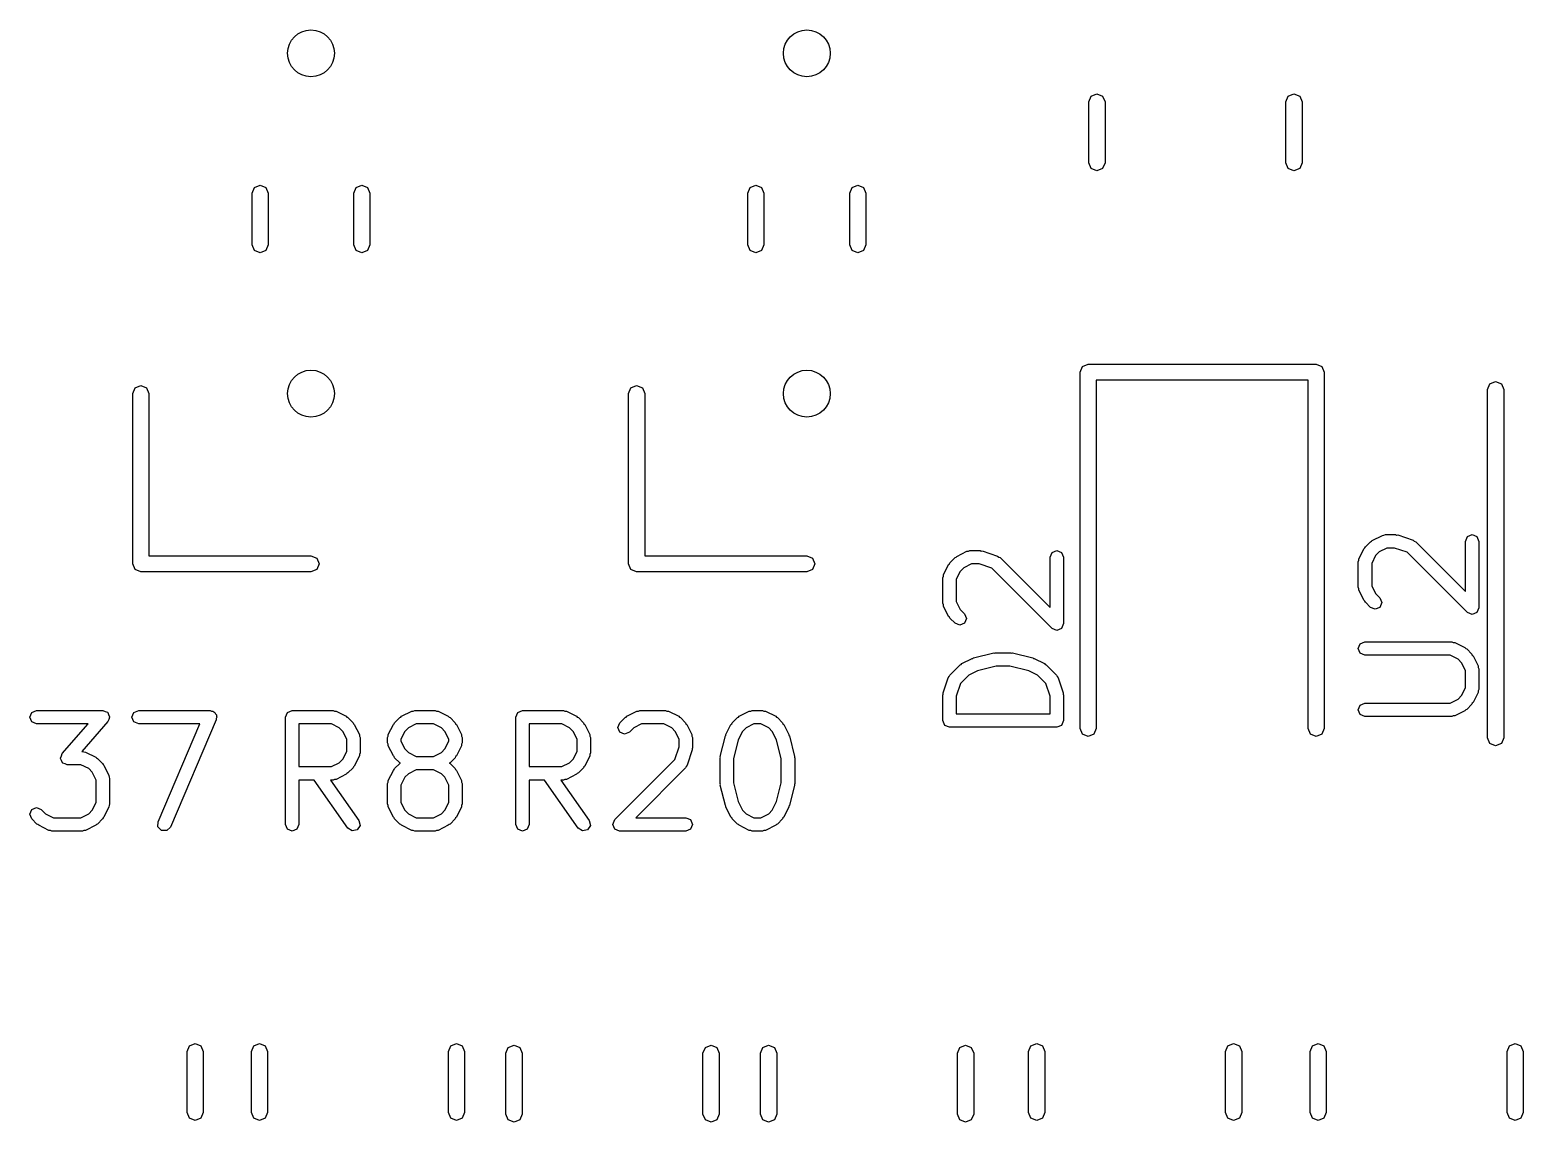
# Model space of a CAD drawing. Extents: x 0 to 2.78, y -2.35 to 0.
# Drawn here: x 1.6544 to 2.0931, y -0.7192 to -0.3982 of the extents above; entities that cross this region are included whole.
import ezdxf

# ---------------------------------------------------------------- set-up
doc = ezdxf.new("R2010")
doc.units = 0
doc.header["$MEASUREMENT"] = 0
doc.layers.add('BLACK', color=7, linetype='CONTINUOUS')

msp = doc.modelspace()

# ---------------------------------------------------------------- linework, layer by layer
at = {"layer": 'BLACK', "linetype": 'CONTINUOUS'}
for p, q in [((1.96555, -0.419407), (1.96624, -0.417737)), ((1.96555, -0.437286), (1.96555, -0.419407)), ((1.96624, -0.417737), (1.96791, -0.417045)), ((1.96791, -0.417045), (1.96958, -0.417737)), ((1.96958, -0.417737), (1.97028, -0.419407)), ((1.97028, -0.419407), (1.97028, -0.437286)), ((2.02343, -0.419407), (2.02412, -0.417737)), ((2.02343, -0.437286), (2.02343, -0.419407)), ((2.02412, -0.417737), (2.02579, -0.417045)), ((2.02579, -0.417045), (2.02746, -0.417737)), ((2.02746, -0.417737), (2.02815, -0.419407)), ((2.02815, -0.419407), (2.02815, -0.437286)), ((1.96624, -0.438956), (1.96555, -0.437286)), ((1.97028, -0.437286), (1.96958, -0.438956)), ((2.02412, -0.438956), (2.02343, -0.437286)), ((2.02815, -0.437286), (2.02746, -0.438956)), ((1.96791, -0.439648), (1.96624, -0.438956)), ((1.96958, -0.438956), (1.96791, -0.439648)), ((2.02579, -0.439648), (2.02412, -0.438956)), ((2.02746, -0.438956), (2.02579, -0.439648)), ((1.71969, -0.446178), (1.72038, -0.444508)), ((1.71969, -0.461417), (1.71969, -0.446178)), ((1.72038, -0.444508), (1.72205, -0.443816)), ((1.72205, -0.443816), (1.72372, -0.444508)), ((1.72372, -0.444508), (1.72441, -0.446178)), ((1.72441, -0.446178), (1.72441, -0.461417)), ((1.74961, -0.446178), (1.7503, -0.444508)), ((1.74961, -0.461417), (1.74961, -0.446178)), ((1.7503, -0.444508), (1.75197, -0.443816)), ((1.75197, -0.443816), (1.75364, -0.444508)), ((1.75364, -0.444508), (1.75433, -0.446178)), ((1.75433, -0.446178), (1.75433, -0.461417)), ((1.86535, -0.446178), (1.86605, -0.444508)), ((1.86535, -0.461417), (1.86535, -0.446178)), ((1.86605, -0.444508), (1.86772, -0.443816)), ((1.86772, -0.443816), (1.86939, -0.444508)), ((1.86939, -0.444508), (1.87008, -0.446178)), ((1.87008, -0.446178), (1.87008, -0.461417)), ((1.89528, -0.446178), (1.89597, -0.444508)), ((1.89528, -0.461417), (1.89528, -0.446178)), ((1.89597, -0.444508), (1.89764, -0.443816)), ((1.89764, -0.443816), (1.89931, -0.444508)), ((1.89931, -0.444508), (1.9, -0.446178)), ((1.9, -0.446178), (1.9, -0.461417)), ((1.72038, -0.463088), (1.71969, -0.461417)), ((1.72205, -0.46378), (1.72038, -0.463088)), ((1.72372, -0.463088), (1.72205, -0.46378)), ((1.72441, -0.461417), (1.72372, -0.463088)), ((1.7503, -0.463088), (1.74961, -0.461417)), ((1.75197, -0.46378), (1.7503, -0.463088)), ((1.75364, -0.463088), (1.75197, -0.46378)), ((1.75433, -0.461417), (1.75364, -0.463088)), ((1.86605, -0.463088), (1.86535, -0.461417)), ((1.86772, -0.46378), (1.86605, -0.463088)), ((1.86939, -0.463088), (1.86772, -0.46378)), ((1.87008, -0.461417), (1.86939, -0.463088)), ((1.89597, -0.463088), (1.89528, -0.461417)), ((1.89764, -0.46378), (1.89597, -0.463088)), ((1.89931, -0.463088), (1.89764, -0.46378)), ((1.9, -0.461417), (1.89931, -0.463088)), ((1.96299, -0.498819), (1.96368, -0.497149)), ((1.96299, -0.603543), (1.96299, -0.498819)), ((1.96368, -0.497149), (1.96535, -0.496457)), ((1.96535, -0.496457), (2.03228, -0.496457)), ((2.03228, -0.496457), (2.03395, -0.497149)), ((2.03395, -0.497149), (2.03465, -0.498819)), ((2.03465, -0.498819), (2.03465, -0.603543)), ((1.68465, -0.505118), (1.68534, -0.503448)), ((1.68534, -0.503448), (1.68701, -0.502756)), ((1.68701, -0.502756), (1.68868, -0.503448)), ((1.68868, -0.503448), (1.68937, -0.505118)), ((1.83031, -0.505118), (1.83101, -0.503448)), ((1.83101, -0.503448), (1.83268, -0.502756)), ((1.83268, -0.502756), (1.83435, -0.503448)), ((1.83435, -0.503448), (1.83504, -0.505118)), ((2.02992, -0.501181), (1.96772, -0.501181)), ((1.96772, -0.501181), (1.96772, -0.603543)), ((2.02992, -0.603543), (2.02992, -0.501181)), ((2.08268, -0.503917), (2.08337, -0.502247)), ((2.08268, -0.535413), (2.08268, -0.503917)), ((2.08337, -0.502247), (2.08504, -0.501555)), ((2.08504, -0.501555), (2.08671, -0.502247)), ((2.08671, -0.502247), (2.0874, -0.503917)), ((2.0874, -0.503917), (2.0874, -0.535413)), ((1.68465, -0.555118), (1.68465, -0.505118)), ((1.68937, -0.505118), (1.68937, -0.552756)), ((1.83031, -0.555118), (1.83031, -0.505118)), ((1.83504, -0.505118), (1.83504, -0.552756)), ((2.08268, -0.606279), (2.08268, -0.535413)), ((2.0874, -0.535413), (2.0874, -0.606279)), ((2.04856, -0.548503), (2.04877, -0.548258)), ((2.04877, -0.548258), (2.05177, -0.546758)), ((2.05177, -0.546758), (2.05223, -0.546726)), ((2.05223, -0.546726), (2.05265, -0.54655)), ((2.05265, -0.54655), (2.05565, -0.54655)), ((2.05565, -0.54655), (2.05595, -0.546674)), ((2.05595, -0.546674), (2.05627, -0.546651)), ((2.05627, -0.546651), (2.06077, -0.548151)), ((2.06077, -0.548151), (2.06112, -0.548451)), ((2.07618, -0.548519), (2.07675, -0.547127)), ((2.07675, -0.547127), (2.07815, -0.54655)), ((2.07815, -0.54655), (2.07954, -0.547127)), ((2.07954, -0.547127), (2.08011, -0.548519)), ((1.92672, -0.552945), (1.92972, -0.551445)), ((1.92972, -0.551445), (1.93018, -0.551413)), ((1.93018, -0.551413), (1.9306, -0.551237)), ((1.9306, -0.551237), (1.9336, -0.551237)), ((1.9336, -0.551237), (1.9339, -0.551361)), ((1.9339, -0.551361), (1.93422, -0.551338)), ((1.93422, -0.551338), (1.93872, -0.552838)), ((1.95413, -0.553206), (1.95471, -0.551814)), ((1.95471, -0.551814), (1.9561, -0.551237)), ((1.9561, -0.551237), (1.95749, -0.551814)), ((1.95749, -0.551814), (1.95807, -0.553206)), ((2.04489, -0.553638), (2.04639, -0.550638)), ((2.04639, -0.550638), (2.04663, -0.550426)), ((2.04663, -0.550426), (2.04676, -0.550127)), ((2.04676, -0.550127), (2.04826, -0.548627)), ((2.04826, -0.548627), (2.04856, -0.548503)), ((2.04977, -0.552685), (2.04862, -0.554983)), ((2.05082, -0.551636), (2.04977, -0.552685)), ((2.05311, -0.550487), (2.05082, -0.551636)), ((2.05533, -0.550487), (2.05311, -0.550487)), ((2.05908, -0.551739), (2.05533, -0.550487)), ((2.07675, -0.569408), (2.05908, -0.551739)), ((2.06112, -0.548451), (2.06154, -0.548627)), ((2.06154, -0.548627), (2.07618, -0.563264)), ((2.07618, -0.563264), (2.07618, -0.548519)), ((2.08011, -0.548519), (2.08011, -0.568016)), ((1.68534, -0.556788), (1.68465, -0.555118)), ((1.68701, -0.55748), (1.68534, -0.556788)), ((1.68937, -0.552756), (1.73701, -0.552756)), ((1.73701, -0.552756), (1.73868, -0.553448)), ((1.73868, -0.556788), (1.73701, -0.55748)), ((1.73868, -0.553448), (1.73937, -0.555118)), ((1.73937, -0.555118), (1.73868, -0.556788)), ((1.83101, -0.556788), (1.83031, -0.555118)), ((1.83031, -0.555118), (1.83031, -0.555118)), ((1.83268, -0.55748), (1.83101, -0.556788)), ((1.83504, -0.552756), (1.88268, -0.552756)), ((1.88268, -0.552756), (1.88435, -0.553448)), ((1.88435, -0.556788), (1.88268, -0.55748)), ((1.88435, -0.553448), (1.88504, -0.555118)), ((1.88504, -0.555118), (1.88435, -0.556788)), ((1.92284, -0.558325), (1.92434, -0.555325)), ((1.92434, -0.555325), (1.92459, -0.555113)), ((1.92459, -0.555113), (1.92471, -0.554814)), ((1.92471, -0.554814), (1.92621, -0.553314)), ((1.92621, -0.553314), (1.92651, -0.55319)), ((1.92651, -0.55319), (1.92672, -0.552945)), ((1.92877, -0.556323), (1.92772, -0.557371)), ((1.93107, -0.555174), (1.92877, -0.556323)), ((1.93328, -0.555174), (1.93107, -0.555174)), ((1.93704, -0.556426), (1.93328, -0.555174)), ((1.95471, -0.574095), (1.93704, -0.556426)), ((1.93872, -0.552838), (1.93907, -0.553138)), ((1.93907, -0.553138), (1.93949, -0.553314)), ((1.93949, -0.553314), (1.95413, -0.567951)), ((1.95413, -0.567951), (1.95413, -0.553206)), ((1.95807, -0.553206), (1.95807, -0.572703)), ((2.04468, -0.554518), (2.04486, -0.554095)), ((2.04468, -0.562017), (2.04468, -0.554518)), ((2.04486, -0.554095), (2.04489, -0.553638)), ((2.04862, -0.554983), (2.04862, -0.561553)), ((1.73701, -0.55748), (1.68701, -0.55748)), ((1.88268, -0.55748), (1.83268, -0.55748)), ((1.92263, -0.559205), (1.92281, -0.558782)), ((1.92263, -0.566704), (1.92263, -0.559205)), ((1.92281, -0.558782), (1.92284, -0.558325)), ((1.92772, -0.557371), (1.92657, -0.55967)), ((1.92657, -0.55967), (1.92657, -0.566239)), ((2.04486, -0.562441), (2.04468, -0.562017)), ((2.04489, -0.562898), (2.04486, -0.562441)), ((2.04639, -0.565897), (2.04489, -0.562898)), ((2.04663, -0.566109), (2.04639, -0.565897)), ((2.04862, -0.561553), (2.04977, -0.563851)), ((2.04977, -0.563851), (2.05104, -0.565125)), ((2.05104, -0.565125), (2.05162, -0.566517)), ((1.92281, -0.567127), (1.92263, -0.566704)), ((1.92284, -0.567584), (1.92281, -0.567127)), ((1.92434, -0.570584), (1.92284, -0.567584)), ((1.92657, -0.566239), (1.92772, -0.568538)), ((1.92772, -0.568538), (1.92899, -0.569812)), ((1.92899, -0.569812), (1.92957, -0.571204)), ((2.04676, -0.566409), (2.04663, -0.566109)), ((2.04826, -0.567909), (2.04676, -0.566409)), ((2.04965, -0.568485), (2.04826, -0.567909)), ((2.05104, -0.567909), (2.04965, -0.568485)), ((2.05162, -0.566517), (2.05104, -0.567909)), ((2.07815, -0.569985), (2.07675, -0.569408)), ((2.07954, -0.569408), (2.07815, -0.569985)), ((2.08011, -0.568016), (2.07954, -0.569408)), ((2.08011, -0.568016), (2.08011, -0.568016)), ((1.92459, -0.570796), (1.92434, -0.570584)), ((1.92471, -0.571096), (1.92459, -0.570796)), ((1.92621, -0.572596), (1.92471, -0.571096)), ((1.9276, -0.573172), (1.92621, -0.572596)), ((1.92899, -0.572596), (1.9276, -0.573172)), ((1.92957, -0.571204), (1.92899, -0.572596)), ((1.9561, -0.574672), (1.95471, -0.574095)), ((1.95749, -0.574095), (1.9561, -0.574672)), ((1.95807, -0.572703), (1.95749, -0.574095)), ((2.04468, -0.580015), (2.04526, -0.578623)), ((2.04526, -0.578623), (2.04665, -0.578046)), ((2.04665, -0.578046), (2.07215, -0.578046)), ((2.07215, -0.578046), (2.07257, -0.578222)), ((2.07257, -0.578222), (2.07303, -0.578254)), ((2.07303, -0.578254), (2.07603, -0.579754)), ((1.92822, -0.584441), (1.93122, -0.582941)), ((1.93122, -0.582941), (1.93144, -0.582925)), ((1.93144, -0.582925), (1.93162, -0.582792)), ((1.93162, -0.582792), (1.93762, -0.581292)), ((1.93762, -0.581292), (1.93787, -0.581329)), ((1.93787, -0.581329), (1.9381, -0.581234)), ((1.9381, -0.581234), (1.9426, -0.581234)), ((1.9426, -0.581234), (1.94283, -0.581329)), ((1.94283, -0.581329), (1.94308, -0.581292)), ((1.94308, -0.581292), (1.94908, -0.582792)), ((1.94908, -0.582792), (1.94926, -0.582925)), ((1.94926, -0.582925), (1.94948, -0.582941)), ((1.94948, -0.582941), (1.95248, -0.584441)), ((2.04526, -0.581407), (2.04468, -0.580015)), ((2.04665, -0.581983), (2.04526, -0.581407)), ((2.07168, -0.581983), (2.04665, -0.581983)), ((2.07398, -0.583133), (2.07168, -0.581983)), ((2.07503, -0.584181), (2.07398, -0.583133)), ((2.07603, -0.579754), (2.07624, -0.579999)), ((2.07624, -0.579999), (2.07654, -0.580123)), ((2.07654, -0.580123), (2.07804, -0.581623)), ((2.07804, -0.581623), (2.07816, -0.581922)), ((2.07816, -0.581922), (2.07841, -0.582134)), ((2.07841, -0.582134), (2.07991, -0.585134)), ((1.92453, -0.588233), (1.92471, -0.587809)), ((1.92471, -0.587809), (1.92771, -0.58481)), ((1.92771, -0.58481), (1.92801, -0.584686)), ((1.93027, -0.587819), (1.92782, -0.590265)), ((1.92801, -0.584686), (1.92822, -0.584441)), ((1.93279, -0.586559), (1.93027, -0.587819)), ((1.93834, -0.585171), (1.93279, -0.586559)), ((1.94236, -0.585171), (1.93834, -0.585171)), ((1.94791, -0.586559), (1.94236, -0.585171)), ((1.95043, -0.587819), (1.94791, -0.586559)), ((1.95288, -0.590265), (1.95043, -0.587819)), ((1.95248, -0.584441), (1.95269, -0.584686)), ((1.95269, -0.584686), (1.95299, -0.58481)), ((1.95299, -0.58481), (1.95599, -0.587809)), ((1.95599, -0.587809), (1.95617, -0.588233)), ((2.07618, -0.586479), (2.07503, -0.584181)), ((2.07618, -0.591549), (2.07618, -0.586479)), ((2.07991, -0.585134), (2.07994, -0.585591)), ((2.07994, -0.585591), (2.08011, -0.586014)), ((2.08011, -0.586014), (2.08011, -0.592013)), ((1.92273, -0.593078), (1.92423, -0.588579)), ((1.92423, -0.588579), (1.92453, -0.588233)), ((1.92782, -0.590265), (1.92657, -0.59402)), ((1.95413, -0.59402), (1.95288, -0.590265)), ((1.95617, -0.588233), (1.95647, -0.588579)), ((1.95647, -0.588579), (1.95797, -0.593078)), ((2.07503, -0.593847), (2.07618, -0.591549)), ((2.08011, -0.592013), (2.07994, -0.592437)), ((1.92263, -0.593701), (1.92276, -0.593401)), ((1.92263, -0.6012), (1.92263, -0.593701)), ((1.92276, -0.593401), (1.92273, -0.593078)), ((1.92657, -0.59402), (1.92657, -0.599231)), ((1.95413, -0.599231), (1.95413, -0.59402)), ((1.95797, -0.593078), (1.95794, -0.593401)), ((1.95794, -0.593401), (1.95807, -0.593701)), ((1.95807, -0.593701), (1.95807, -0.6012)), ((2.04526, -0.596621), (2.04665, -0.596044)), ((2.04665, -0.596044), (2.07168, -0.596044)), ((2.07168, -0.596044), (2.07398, -0.594895)), ((2.07398, -0.594895), (2.07503, -0.593847)), ((2.07804, -0.596405), (2.07654, -0.597905)), ((2.07816, -0.596106), (2.07804, -0.596405)), ((2.07841, -0.595893), (2.07816, -0.596106)), ((2.07991, -0.592894), (2.07841, -0.595893)), ((2.07994, -0.592437), (2.07991, -0.592894)), ((1.65442, -0.600193), (1.655, -0.598801)), ((1.655, -0.601585), (1.65442, -0.600193)), ((1.655, -0.598801), (1.65639, -0.598224)), ((1.65639, -0.598224), (1.67589, -0.598224)), ((1.67589, -0.598224), (1.67653, -0.598489)), ((1.67653, -0.598489), (1.67719, -0.598711)), ((1.67719, -0.598711), (1.67722, -0.598774)), ((1.67722, -0.598774), (1.67728, -0.598801)), ((1.67728, -0.598801), (1.67755, -0.599441)), ((1.67759, -0.600833), (1.67737, -0.601489)), ((1.67755, -0.599441), (1.67785, -0.600062)), ((1.67786, -0.600193), (1.67759, -0.600833)), ((1.67785, -0.600062), (1.67783, -0.600128)), ((1.67783, -0.600128), (1.67786, -0.600193)), ((1.68442, -0.600193), (1.685, -0.598801)), ((1.685, -0.601585), (1.68442, -0.600193)), ((1.685, -0.598801), (1.68639, -0.598224)), ((1.68639, -0.598224), (1.70739, -0.598224)), ((1.7092, -0.600968), (1.6957, -0.632464)), ((1.70739, -0.598224), (1.70776, -0.598378)), ((1.70776, -0.598378), (1.70816, -0.598383)), ((1.70816, -0.598383), (1.70843, -0.598655)), ((1.70843, -0.598655), (1.70878, -0.598801)), ((1.70878, -0.598801), (1.70893, -0.599173)), ((1.70893, -0.599173), (1.70921, -0.599462)), ((1.70936, -0.600193), (1.7092, -0.600565)), ((1.7092, -0.600565), (1.7092, -0.600968)), ((1.70921, -0.599462), (1.70921, -0.599842)), ((1.70921, -0.599842), (1.70936, -0.600193)), ((1.72951, -0.600193), (1.73009, -0.598801)), ((1.72951, -0.631689), (1.72951, -0.600193)), ((1.73009, -0.598801), (1.73148, -0.598224)), ((1.73148, -0.598224), (1.74348, -0.598224)), ((1.74348, -0.598224), (1.7439, -0.5984)), ((1.7439, -0.5984), (1.74436, -0.598432)), ((1.74436, -0.598432), (1.74736, -0.599932)), ((1.74736, -0.599932), (1.74757, -0.600177)), ((1.74757, -0.600177), (1.74787, -0.600301)), ((1.74787, -0.600301), (1.74937, -0.6018)), ((1.76158, -0.6018), (1.76308, -0.600301)), ((1.76308, -0.600301), (1.76338, -0.600177)), ((1.76338, -0.600177), (1.76359, -0.599932)), ((1.76359, -0.599932), (1.76659, -0.598432)), ((1.76659, -0.598432), (1.76705, -0.5984)), ((1.76705, -0.5984), (1.76747, -0.598224)), ((1.76747, -0.598224), (1.77347, -0.598224)), ((1.77347, -0.598224), (1.7739, -0.5984)), ((1.7739, -0.5984), (1.77435, -0.598432)), ((1.77435, -0.598432), (1.77735, -0.599932)), ((1.77735, -0.599932), (1.77756, -0.600177)), ((1.77756, -0.600177), (1.77786, -0.600301)), ((1.77786, -0.600301), (1.77936, -0.6018)), ((1.79719, -0.600193), (1.79776, -0.598801)), ((1.79719, -0.631689), (1.79719, -0.600193)), ((1.79776, -0.598801), (1.79916, -0.598224)), ((1.79916, -0.598224), (1.81115, -0.598224)), ((1.81115, -0.598224), (1.81158, -0.5984)), ((1.81158, -0.5984), (1.81204, -0.598432)), ((1.81204, -0.598432), (1.81503, -0.599932)), ((1.81503, -0.599932), (1.81525, -0.600177)), ((1.81525, -0.600177), (1.81555, -0.600301)), ((1.81555, -0.600301), (1.81705, -0.6018)), ((1.82776, -0.6018), (1.82926, -0.600301)), ((1.82926, -0.600301), (1.82956, -0.600177)), ((1.82956, -0.600177), (1.82977, -0.599932)), ((1.82977, -0.599932), (1.83277, -0.598432)), ((1.83277, -0.598432), (1.83323, -0.5984)), ((1.83323, -0.5984), (1.83365, -0.598224)), ((1.83365, -0.598224), (1.84115, -0.598224)), ((1.84115, -0.598224), (1.84157, -0.5984)), ((1.84157, -0.5984), (1.84203, -0.598432)), ((1.84203, -0.598432), (1.84503, -0.599932)), ((1.84503, -0.599932), (1.84524, -0.600177)), ((1.84524, -0.600177), (1.84554, -0.600301)), ((1.84554, -0.600301), (1.84704, -0.6018)), ((1.86076, -0.6018), (1.86226, -0.600301)), ((1.86226, -0.600301), (1.86256, -0.600177)), ((1.86256, -0.600177), (1.86277, -0.599932)), ((1.86277, -0.599932), (1.86577, -0.598432)), ((1.86577, -0.598432), (1.86622, -0.5984)), ((1.86622, -0.5984), (1.86665, -0.598224)), ((1.86665, -0.598224), (1.86965, -0.598224)), ((1.86965, -0.598224), (1.87007, -0.5984)), ((1.87007, -0.5984), (1.87053, -0.598432)), ((1.87053, -0.598432), (1.87353, -0.599932)), ((1.87353, -0.599932), (1.87374, -0.600177)), ((1.87374, -0.600177), (1.87404, -0.600301)), ((1.87404, -0.600301), (1.87554, -0.6018)), ((1.92657, -0.599231), (1.95413, -0.599231)), ((2.04468, -0.598013), (2.04526, -0.596621)), ((2.04526, -0.599405), (2.04468, -0.598013)), ((2.04665, -0.599981), (2.04526, -0.599405)), ((2.07215, -0.599981), (2.04665, -0.599981)), ((2.07257, -0.599806), (2.07215, -0.599981)), ((2.07303, -0.599773), (2.07257, -0.599806)), ((2.07603, -0.598274), (2.07303, -0.599773)), ((2.07624, -0.598029), (2.07603, -0.598274)), ((2.07654, -0.597905), (2.07624, -0.598029)), ((1.65639, -0.602161), (1.655, -0.601585)), ((1.67155, -0.602161), (1.65639, -0.602161)), ((1.66391, -0.610895), (1.67155, -0.602161)), ((1.67737, -0.601489), (1.66973, -0.610223)), ((1.68639, -0.602161), (1.685, -0.601585)), ((1.7044, -0.602161), (1.68639, -0.602161)), ((1.69208, -0.630913), (1.7044, -0.602161)), ((1.74301, -0.602161), (1.73345, -0.602161)), ((1.73345, -0.602161), (1.73345, -0.614722)), ((1.74531, -0.60331), (1.74301, -0.602161)), ((1.74636, -0.604358), (1.74531, -0.60331)), ((1.74751, -0.606657), (1.74636, -0.604358)), ((1.74937, -0.6018), (1.74949, -0.6021)), ((1.74949, -0.6021), (1.74974, -0.602312)), ((1.74974, -0.602312), (1.75124, -0.605312)), ((1.75124, -0.605312), (1.75127, -0.605769)), ((1.75968, -0.605769), (1.75971, -0.605312)), ((1.75971, -0.605312), (1.76121, -0.602312)), ((1.76121, -0.602312), (1.76146, -0.6021)), ((1.76146, -0.6021), (1.76158, -0.6018)), ((1.76459, -0.604358), (1.76344, -0.606657)), ((1.76564, -0.60331), (1.76459, -0.604358)), ((1.76794, -0.602161), (1.76564, -0.60331)), ((1.77301, -0.602161), (1.76794, -0.602161)), ((1.77531, -0.60331), (1.77301, -0.602161)), ((1.77635, -0.604358), (1.77531, -0.60331)), ((1.7775, -0.606657), (1.77635, -0.604358)), ((1.77936, -0.6018), (1.77949, -0.6021)), ((1.77949, -0.6021), (1.77973, -0.602312)), ((1.77973, -0.602312), (1.78123, -0.605312)), ((1.78123, -0.605312), (1.78126, -0.605769)), ((1.81069, -0.602161), (1.80112, -0.602161)), ((1.80112, -0.602161), (1.80112, -0.614722)), ((1.81299, -0.60331), (1.81069, -0.602161)), ((1.81404, -0.604358), (1.81299, -0.60331)), ((1.81519, -0.606657), (1.81404, -0.604358)), ((1.81705, -0.6018), (1.81717, -0.6021)), ((1.81717, -0.6021), (1.81741, -0.602312)), ((1.81741, -0.602312), (1.81891, -0.605312)), ((1.81891, -0.605312), (1.81895, -0.605769)), ((1.82718, -0.603192), (1.82776, -0.6018)), ((1.82776, -0.604584), (1.82718, -0.603192)), ((1.82915, -0.605161), (1.82776, -0.604584)), ((1.83054, -0.604584), (1.82915, -0.605161)), ((1.83182, -0.60331), (1.83054, -0.604584)), ((1.83412, -0.602161), (1.83182, -0.60331)), ((1.84069, -0.602161), (1.83412, -0.602161)), ((1.84298, -0.60331), (1.84069, -0.602161)), ((1.84403, -0.604358), (1.84298, -0.60331)), ((1.84518, -0.606657), (1.84403, -0.604358)), ((1.84704, -0.6018), (1.84717, -0.6021)), ((1.84717, -0.6021), (1.84741, -0.602312)), ((1.84741, -0.602312), (1.84891, -0.605312)), ((1.84891, -0.605312), (1.84894, -0.605769)), ((1.85887, -0.605535), (1.85889, -0.605312)), ((1.85889, -0.605312), (1.86039, -0.602312)), ((1.86039, -0.602312), (1.86063, -0.6021)), ((1.86063, -0.6021), (1.86076, -0.6018)), ((1.86377, -0.604358), (1.86251, -0.606879)), ((1.86481, -0.60331), (1.86377, -0.604358)), ((1.86711, -0.602161), (1.86481, -0.60331)), ((1.86918, -0.602161), (1.86711, -0.602161)), ((1.87148, -0.60331), (1.86918, -0.602161)), ((1.87253, -0.604358), (1.87148, -0.60331)), ((1.87379, -0.606879), (1.87253, -0.604358)), ((1.87554, -0.6018), (1.87566, -0.6021)), ((1.87566, -0.6021), (1.87591, -0.602312)), ((1.87591, -0.602312), (1.87741, -0.605312)), ((1.87741, -0.605312), (1.87742, -0.605535)), ((1.92321, -0.602592), (1.92263, -0.6012)), ((1.92263, -0.6012), (1.92263, -0.6012)), ((1.9246, -0.603168), (1.92321, -0.602592)), ((1.9561, -0.603168), (1.9246, -0.603168)), ((1.95749, -0.602592), (1.9561, -0.603168)), ((1.95807, -0.6012), (1.95749, -0.602592)), ((1.96368, -0.605214), (1.96299, -0.603543)), ((1.96535, -0.605906), (1.96368, -0.605214)), ((1.96702, -0.605214), (1.96535, -0.605906)), ((1.96772, -0.603543), (1.96702, -0.605214)), ((2.03061, -0.605214), (2.02992, -0.603543)), ((2.03228, -0.605906), (2.03061, -0.605214)), ((2.03395, -0.605214), (2.03228, -0.605906)), ((2.03465, -0.603543), (2.03395, -0.605214)), ((1.74751, -0.610227), (1.74751, -0.606657)), ((1.75127, -0.605769), (1.75144, -0.606192)), ((1.75144, -0.606192), (1.75144, -0.610691)), ((1.75951, -0.606192), (1.75968, -0.605769)), ((1.75951, -0.607692), (1.75951, -0.606192)), ((1.75968, -0.608115), (1.75951, -0.607692)), ((1.75971, -0.608572), (1.75968, -0.608115)), ((1.76121, -0.611572), (1.75971, -0.608572)), ((1.76344, -0.606657), (1.76344, -0.607227)), ((1.76344, -0.607227), (1.76459, -0.609525)), ((1.76459, -0.609525), (1.76564, -0.610573)), ((1.77531, -0.610573), (1.77635, -0.609525)), ((1.77635, -0.609525), (1.7775, -0.607227)), ((1.7775, -0.607227), (1.7775, -0.606657)), ((1.78123, -0.608572), (1.77973, -0.611572)), ((1.78126, -0.608115), (1.78123, -0.608572)), ((1.78126, -0.605769), (1.78144, -0.606192)), ((1.78144, -0.607692), (1.78126, -0.608115)), ((1.78144, -0.606192), (1.78144, -0.607692)), ((1.81519, -0.610227), (1.81519, -0.606657)), ((1.81895, -0.605769), (1.81912, -0.606192)), ((1.81912, -0.606192), (1.81912, -0.610691)), ((1.84393, -0.612628), (1.84518, -0.608872)), ((1.84518, -0.608872), (1.84518, -0.606657)), ((1.84894, -0.605769), (1.84912, -0.606192)), ((1.84912, -0.609192), (1.84899, -0.609491)), ((1.84899, -0.609491), (1.84902, -0.609814)), ((1.84912, -0.606192), (1.84912, -0.609192)), ((1.85724, -0.611714), (1.85874, -0.605715)), ((1.85874, -0.605715), (1.85887, -0.605535)), ((1.86251, -0.606879), (1.86112, -0.612434)), ((1.87518, -0.612434), (1.87379, -0.606879)), ((1.87742, -0.605535), (1.87756, -0.605715)), ((1.87756, -0.605715), (1.87906, -0.611714)), ((2.08337, -0.60795), (2.08268, -0.606279)), ((2.08504, -0.608641), (2.08337, -0.60795)), ((2.08671, -0.60795), (2.08504, -0.608641)), ((2.0874, -0.606279), (2.08671, -0.60795)), ((1.66342, -0.612191), (1.66369, -0.611551)), ((1.66345, -0.612256), (1.66342, -0.612191)), ((1.66343, -0.612322), (1.66345, -0.612256)), ((1.66373, -0.612943), (1.66343, -0.612322)), ((1.66369, -0.611551), (1.66391, -0.610895)), ((1.664, -0.613583), (1.66373, -0.612943)), ((1.66406, -0.61361), (1.664, -0.613583)), ((1.6641, -0.613673), (1.66406, -0.61361)), ((1.66475, -0.613895), (1.6641, -0.613673)), ((1.66539, -0.61416), (1.66475, -0.613895)), ((1.66943, -0.61416), (1.66539, -0.61416)), ((1.67172, -0.615309), (1.66943, -0.61416)), ((1.66973, -0.610223), (1.66989, -0.610223)), ((1.66989, -0.610223), (1.67031, -0.610398)), ((1.67031, -0.610398), (1.67077, -0.610431)), ((1.67077, -0.610431), (1.67377, -0.61193)), ((1.67377, -0.61193), (1.67398, -0.612175)), ((1.67398, -0.612175), (1.67428, -0.612299)), ((1.67428, -0.612299), (1.67578, -0.613799)), ((1.67578, -0.613799), (1.67591, -0.614098)), ((1.67591, -0.614098), (1.67615, -0.614311)), ((1.74301, -0.614722), (1.74531, -0.613573)), ((1.74531, -0.613573), (1.74636, -0.612525)), ((1.74636, -0.612525), (1.74751, -0.610227)), ((1.75124, -0.611572), (1.74974, -0.614571)), ((1.75127, -0.611115), (1.75124, -0.611572)), ((1.75144, -0.610691), (1.75127, -0.611115)), ((1.76146, -0.611784), (1.76121, -0.611572)), ((1.76158, -0.612083), (1.76146, -0.611784)), ((1.76308, -0.613583), (1.76158, -0.612083)), ((1.76158, -0.615299), (1.76308, -0.613799)), ((1.76334, -0.613691), (1.76308, -0.613583)), ((1.76308, -0.613799), (1.76334, -0.613691)), ((1.76564, -0.610573), (1.76794, -0.611723)), ((1.76794, -0.611723), (1.77301, -0.611723)), ((1.77301, -0.611723), (1.77531, -0.610573)), ((1.77786, -0.613583), (1.7776, -0.613691)), ((1.7776, -0.613691), (1.77786, -0.613799)), ((1.77936, -0.612083), (1.77786, -0.613583)), ((1.77786, -0.613799), (1.77936, -0.615299)), ((1.77949, -0.611784), (1.77936, -0.612083)), ((1.77973, -0.611572), (1.77949, -0.611784)), ((1.81069, -0.614722), (1.81299, -0.613573)), ((1.81299, -0.613573), (1.81404, -0.612525)), ((1.81404, -0.612525), (1.81519, -0.610227)), ((1.81891, -0.611572), (1.81741, -0.614571)), ((1.81895, -0.611115), (1.81891, -0.611572)), ((1.81912, -0.610691), (1.81895, -0.611115)), ((1.82626, -0.630297), (1.84393, -0.612628)), ((1.84902, -0.609814), (1.84752, -0.614314)), ((1.85718, -0.612191), (1.85728, -0.611961)), ((1.85718, -0.61969), (1.85718, -0.612191)), ((1.85728, -0.611961), (1.85724, -0.611714)), ((1.86112, -0.612434), (1.86112, -0.619448)), ((1.87518, -0.619448), (1.87518, -0.612434)), ((1.87906, -0.611714), (1.87902, -0.611961)), ((1.87902, -0.611961), (1.87912, -0.612191)), ((1.87912, -0.612191), (1.87912, -0.61969)), ((1.67277, -0.616357), (1.67172, -0.615309)), ((1.67392, -0.618655), (1.67277, -0.616357)), ((1.67615, -0.614311), (1.67765, -0.61731)), ((1.67765, -0.61731), (1.67768, -0.617767)), ((1.67768, -0.617767), (1.67786, -0.61819)), ((1.67786, -0.61819), (1.67786, -0.62569)), ((1.73345, -0.614722), (1.74301, -0.614722)), ((1.7439, -0.618484), (1.74348, -0.618659)), ((1.74436, -0.618451), (1.7439, -0.618484)), ((1.74736, -0.616951), (1.74436, -0.618451)), ((1.74757, -0.616707), (1.74736, -0.616951)), ((1.74787, -0.616583), (1.74757, -0.616707)), ((1.74937, -0.615083), (1.74787, -0.616583)), ((1.74949, -0.614784), (1.74937, -0.615083)), ((1.74974, -0.614571), (1.74949, -0.614784)), ((1.75971, -0.61881), (1.76121, -0.61581)), ((1.76121, -0.61581), (1.76146, -0.615598)), ((1.76146, -0.615598), (1.76158, -0.615299)), ((1.76459, -0.617857), (1.76344, -0.620155)), ((1.76564, -0.616809), (1.76459, -0.617857)), ((1.76794, -0.61566), (1.76564, -0.616809)), ((1.77301, -0.61566), (1.76794, -0.61566)), ((1.77531, -0.616809), (1.77301, -0.61566)), ((1.77635, -0.617857), (1.77531, -0.616809)), ((1.7775, -0.620155), (1.77635, -0.617857)), ((1.77936, -0.615299), (1.77949, -0.615598)), ((1.77949, -0.615598), (1.77973, -0.61581)), ((1.77973, -0.61581), (1.78123, -0.61881)), ((1.80112, -0.614722), (1.81069, -0.614722)), ((1.81158, -0.618484), (1.81115, -0.618659)), ((1.81204, -0.618451), (1.81158, -0.618484)), ((1.81503, -0.616951), (1.81204, -0.618451)), ((1.81525, -0.616707), (1.81503, -0.616951)), ((1.81555, -0.616583), (1.81525, -0.616707)), ((1.81705, -0.615083), (1.81555, -0.616583)), ((1.81717, -0.614784), (1.81705, -0.615083)), ((1.81741, -0.614571), (1.81717, -0.614784)), ((1.84704, -0.615083), (1.83241, -0.62972)), ((1.84722, -0.61466), (1.84704, -0.615083)), ((1.84752, -0.614314), (1.84722, -0.61466)), ((1.67392, -0.625225), (1.67392, -0.618655)), ((1.73795, -0.618659), (1.73345, -0.618659)), ((1.73345, -0.618659), (1.73345, -0.631689)), ((1.74786, -0.632818), (1.73795, -0.618659)), ((1.74348, -0.618659), (1.74276, -0.618659)), ((1.74276, -0.618659), (1.75109, -0.63056)), ((1.75951, -0.61969), (1.75968, -0.619267)), ((1.75951, -0.62569), (1.75951, -0.61969)), ((1.75968, -0.619267), (1.75971, -0.61881)), ((1.76344, -0.620155), (1.76344, -0.625225)), ((1.7775, -0.625225), (1.7775, -0.620155)), ((1.78123, -0.61881), (1.78126, -0.619267)), ((1.78126, -0.619267), (1.78144, -0.61969)), ((1.78144, -0.61969), (1.78144, -0.62569)), ((1.80563, -0.618659), (1.80112, -0.618659)), ((1.80112, -0.618659), (1.80112, -0.631689)), ((1.81554, -0.632818), (1.80563, -0.618659)), ((1.81115, -0.618659), (1.81044, -0.618659)), ((1.81044, -0.618659), (1.81877, -0.63056)), ((1.85728, -0.619921), (1.85718, -0.61969)), ((1.85724, -0.620168), (1.85728, -0.619921)), ((1.85874, -0.626167), (1.85724, -0.620168)), ((1.86112, -0.619448), (1.86251, -0.625002)), ((1.87379, -0.625002), (1.87518, -0.619448)), ((1.87906, -0.620168), (1.87756, -0.626167)), ((1.87912, -0.61969), (1.87902, -0.619921)), ((1.87902, -0.619921), (1.87906, -0.620168)), ((1.65442, -0.628689), (1.655, -0.627297)), ((1.655, -0.627297), (1.65639, -0.626721)), ((1.65639, -0.626721), (1.65778, -0.627297)), ((1.65778, -0.627297), (1.65906, -0.628571)), ((1.67277, -0.627523), (1.67392, -0.625225)), ((1.67765, -0.62657), (1.67615, -0.629569)), ((1.67768, -0.626113), (1.67765, -0.62657)), ((1.67786, -0.62569), (1.67768, -0.626113)), ((1.75968, -0.626113), (1.75951, -0.62569)), ((1.75971, -0.62657), (1.75968, -0.626113)), ((1.76121, -0.629569), (1.75971, -0.62657)), ((1.76344, -0.625225), (1.76459, -0.627523)), ((1.77635, -0.627523), (1.7775, -0.625225)), ((1.78123, -0.62657), (1.77973, -0.629569)), ((1.78126, -0.626113), (1.78123, -0.62657)), ((1.78144, -0.62569), (1.78126, -0.626113)), ((1.85887, -0.626347), (1.85874, -0.626167)), ((1.85889, -0.62657), (1.85887, -0.626347)), ((1.86039, -0.629569), (1.85889, -0.62657)), ((1.86251, -0.625002), (1.86377, -0.627523)), ((1.87253, -0.627523), (1.87379, -0.625002)), ((1.87741, -0.62657), (1.87591, -0.629569)), ((1.87742, -0.626347), (1.87741, -0.62657)), ((1.87756, -0.626167), (1.87742, -0.626347)), ((1.655, -0.630081), (1.65442, -0.628689)), ((1.6565, -0.631581), (1.655, -0.630081)), ((1.6568, -0.631705), (1.6565, -0.631581)), ((1.65701, -0.63195), (1.6568, -0.631705)), ((1.65906, -0.628571), (1.66136, -0.62972)), ((1.66136, -0.62972), (1.66943, -0.62972)), ((1.66943, -0.62972), (1.67172, -0.628571)), ((1.67172, -0.628571), (1.67277, -0.627523)), ((1.67398, -0.631705), (1.67377, -0.63195)), ((1.67428, -0.631581), (1.67398, -0.631705)), ((1.67578, -0.630081), (1.67428, -0.631581)), ((1.67591, -0.629782), (1.67578, -0.630081)), ((1.67615, -0.629569), (1.67591, -0.629782)), ((1.69206, -0.63242), (1.69208, -0.630913)), ((1.73009, -0.633081), (1.72951, -0.631689)), ((1.73345, -0.631689), (1.73287, -0.633081)), ((1.75109, -0.63056), (1.75141, -0.632031)), ((1.76146, -0.629782), (1.76121, -0.629569)), ((1.76158, -0.630081), (1.76146, -0.629782)), ((1.76308, -0.631581), (1.76158, -0.630081)), ((1.76338, -0.631705), (1.76308, -0.631581)), ((1.76359, -0.63195), (1.76338, -0.631705)), ((1.76459, -0.627523), (1.76564, -0.628571)), ((1.76564, -0.628571), (1.76794, -0.62972)), ((1.76794, -0.62972), (1.77301, -0.62972)), ((1.77301, -0.62972), (1.77531, -0.628571)), ((1.77531, -0.628571), (1.77635, -0.627523)), ((1.77756, -0.631705), (1.77735, -0.63195)), ((1.77786, -0.631581), (1.77756, -0.631705)), ((1.77936, -0.630081), (1.77786, -0.631581)), ((1.77949, -0.629782), (1.77936, -0.630081)), ((1.77973, -0.629569), (1.77949, -0.629782)), ((1.79776, -0.633081), (1.79719, -0.631689)), ((1.80112, -0.631689), (1.80055, -0.633081)), ((1.81877, -0.63056), (1.81909, -0.632031)), ((1.82568, -0.631689), (1.82626, -0.630297)), ((1.82626, -0.633081), (1.82568, -0.631689)), ((1.83241, -0.62972), (1.84715, -0.62972)), ((1.84715, -0.62972), (1.84854, -0.630297)), ((1.84854, -0.630297), (1.84912, -0.631689)), ((1.84912, -0.631689), (1.84854, -0.633081)), ((1.86063, -0.629782), (1.86039, -0.629569)), ((1.86076, -0.630081), (1.86063, -0.629782)), ((1.86226, -0.631581), (1.86076, -0.630081)), ((1.86256, -0.631705), (1.86226, -0.631581)), ((1.86277, -0.63195), (1.86256, -0.631705)), ((1.86377, -0.627523), (1.86481, -0.628571)), ((1.86481, -0.628571), (1.86711, -0.62972)), ((1.86711, -0.62972), (1.86918, -0.62972)), ((1.86918, -0.62972), (1.87148, -0.628571)), ((1.87148, -0.628571), (1.87253, -0.627523)), ((1.87374, -0.631705), (1.87353, -0.63195)), ((1.87404, -0.631581), (1.87374, -0.631705)), ((1.87554, -0.630081), (1.87404, -0.631581)), ((1.87566, -0.629782), (1.87554, -0.630081)), ((1.87591, -0.629569), (1.87566, -0.629782)), ((1.66001, -0.633449), (1.65701, -0.63195)), ((1.66047, -0.633482), (1.66001, -0.633449)), ((1.66089, -0.633657), (1.66047, -0.633482)), ((1.66989, -0.633657), (1.66089, -0.633657)), ((1.67031, -0.633482), (1.66989, -0.633657)), ((1.67077, -0.633449), (1.67031, -0.633482)), ((1.67377, -0.63195), (1.67077, -0.633449)), ((1.69311, -0.633498), (1.69206, -0.63242)), ((1.69462, -0.633516), (1.69311, -0.633498)), ((1.6957, -0.632464), (1.69462, -0.633516)), ((1.73148, -0.633657), (1.73009, -0.633081)), ((1.73287, -0.633081), (1.73148, -0.633657)), ((1.74913, -0.633627), (1.74786, -0.632818)), ((1.7506, -0.633301), (1.74913, -0.633627)), ((1.75141, -0.632031), (1.7506, -0.633301)), ((1.76659, -0.633449), (1.76359, -0.63195)), ((1.76705, -0.633482), (1.76659, -0.633449)), ((1.76747, -0.633657), (1.76705, -0.633482)), ((1.77347, -0.633657), (1.76747, -0.633657)), ((1.7739, -0.633482), (1.77347, -0.633657)), ((1.77435, -0.633449), (1.7739, -0.633482)), ((1.77735, -0.63195), (1.77435, -0.633449)), ((1.79916, -0.633657), (1.79776, -0.633081)), ((1.80055, -0.633081), (1.79916, -0.633657)), ((1.81681, -0.633627), (1.81554, -0.632818)), ((1.81828, -0.633301), (1.81681, -0.633627)), ((1.81909, -0.632031), (1.81828, -0.633301)), ((1.82765, -0.633657), (1.82626, -0.633081)), ((1.84715, -0.633657), (1.82765, -0.633657)), ((1.84854, -0.633081), (1.84715, -0.633657)), ((1.86577, -0.633449), (1.86277, -0.63195)), ((1.86622, -0.633482), (1.86577, -0.633449)), ((1.86665, -0.633657), (1.86622, -0.633482)), ((1.86965, -0.633657), (1.86665, -0.633657)), ((1.87007, -0.633482), (1.86965, -0.633657)), ((1.87053, -0.633449), (1.87007, -0.633482)), ((1.87353, -0.63195), (1.87053, -0.633449)), ((1.70059, -0.698442), (1.70128, -0.696772)), ((1.70128, -0.696772), (1.70295, -0.69608)), ((1.70295, -0.69608), (1.70462, -0.696772)), ((1.70462, -0.696772), (1.70531, -0.698442)), ((1.71949, -0.698442), (1.72018, -0.696772)), ((1.72018, -0.696772), (1.72185, -0.69608)), ((1.72185, -0.69608), (1.72352, -0.696772)), ((1.72352, -0.696772), (1.72421, -0.698442)), ((1.77736, -0.698442), (1.77805, -0.696772)), ((1.77805, -0.696772), (1.77972, -0.69608)), ((1.77972, -0.69608), (1.78139, -0.696772)), ((1.78139, -0.696772), (1.78209, -0.698442)), ((1.79429, -0.698934), (1.79498, -0.697264)), ((1.79498, -0.697264), (1.79665, -0.696572)), ((1.79665, -0.696572), (1.79832, -0.697264)), ((1.79832, -0.697264), (1.79902, -0.698934)), ((1.85217, -0.698934), (1.85286, -0.697264)), ((1.85286, -0.697264), (1.85453, -0.696572)), ((1.85453, -0.696572), (1.8562, -0.697264)), ((1.8562, -0.697264), (1.85689, -0.698934)), ((1.86909, -0.698934), (1.86979, -0.697264)), ((1.86979, -0.697264), (1.87146, -0.696572)), ((1.87146, -0.696572), (1.87313, -0.697264)), ((1.87313, -0.697264), (1.87382, -0.698934)), ((1.92697, -0.698934), (1.92766, -0.697264)), ((1.92766, -0.697264), (1.92933, -0.696572)), ((1.92933, -0.696572), (1.931, -0.697264)), ((1.931, -0.697264), (1.93169, -0.698934)), ((1.94783, -0.698442), (1.94853, -0.696772)), ((1.94853, -0.696772), (1.9502, -0.69608)), ((1.9502, -0.69608), (1.95187, -0.696772)), ((1.95187, -0.696772), (1.95256, -0.698442)), ((2.00571, -0.698442), (2.0064, -0.696772)), ((2.0064, -0.696772), (2.00807, -0.69608)), ((2.00807, -0.69608), (2.00974, -0.696772)), ((2.00974, -0.696772), (2.01043, -0.698442)), ((2.03051, -0.698442), (2.0312, -0.696772)), ((2.0312, -0.696772), (2.03287, -0.69608)), ((2.03287, -0.69608), (2.03454, -0.696772)), ((2.03454, -0.696772), (2.03524, -0.698442)), ((2.08839, -0.698442), (2.08908, -0.696772)), ((2.08908, -0.696772), (2.09075, -0.69608)), ((2.09075, -0.69608), (2.09242, -0.696772)), ((2.09242, -0.696772), (2.09311, -0.698442)), ((1.70059, -0.716321), (1.70059, -0.698442)), ((1.70531, -0.698442), (1.70531, -0.716321)), ((1.71949, -0.716321), (1.71949, -0.698442)), ((1.72421, -0.698442), (1.72421, -0.716321)), ((1.77736, -0.716321), (1.77736, -0.698442)), ((1.78209, -0.698442), (1.78209, -0.716321)), ((1.79429, -0.716814), (1.79429, -0.698934)), ((1.79902, -0.698934), (1.79902, -0.716814)), ((1.85217, -0.716814), (1.85217, -0.698934)), ((1.85689, -0.698934), (1.85689, -0.716814)), ((1.86909, -0.716814), (1.86909, -0.698934)), ((1.87382, -0.698934), (1.87382, -0.716814)), ((1.92697, -0.716814), (1.92697, -0.698934)), ((1.93169, -0.698934), (1.93169, -0.716814)), ((1.94783, -0.716321), (1.94783, -0.698442)), ((1.95256, -0.698442), (1.95256, -0.716321)), ((2.00571, -0.716321), (2.00571, -0.698442)), ((2.01043, -0.698442), (2.01043, -0.716321)), ((2.03051, -0.716321), (2.03051, -0.698442)), ((2.03524, -0.698442), (2.03524, -0.716321)), ((2.08839, -0.716321), (2.08839, -0.698442)), ((2.09311, -0.698442), (2.09311, -0.716321)), ((1.70128, -0.717992), (1.70059, -0.716321)), ((1.70295, -0.718684), (1.70128, -0.717992)), ((1.70462, -0.717992), (1.70295, -0.718684)), ((1.70531, -0.716321), (1.70462, -0.717992)), ((1.72018, -0.717992), (1.71949, -0.716321)), ((1.72185, -0.718684), (1.72018, -0.717992)), ((1.72352, -0.717992), (1.72185, -0.718684)), ((1.72421, -0.716321), (1.72352, -0.717992)), ((1.77805, -0.717992), (1.77736, -0.716321)), ((1.77972, -0.718684), (1.77805, -0.717992)), ((1.78139, -0.717992), (1.77972, -0.718684)), ((1.78209, -0.716321), (1.78139, -0.717992)), ((1.79498, -0.718484), (1.79429, -0.716814)), ((1.79665, -0.719176), (1.79498, -0.718484)), ((1.79832, -0.718484), (1.79665, -0.719176)), ((1.79902, -0.716814), (1.79832, -0.718484)), ((1.85286, -0.718484), (1.85217, -0.716814)), ((1.85453, -0.719176), (1.85286, -0.718484)), ((1.8562, -0.718484), (1.85453, -0.719176)), ((1.85689, -0.716814), (1.8562, -0.718484)), ((1.86979, -0.718484), (1.86909, -0.716814)), ((1.87146, -0.719176), (1.86979, -0.718484)), ((1.87313, -0.718484), (1.87146, -0.719176)), ((1.87382, -0.716814), (1.87313, -0.718484)), ((1.92766, -0.718484), (1.92697, -0.716814)), ((1.92933, -0.719176), (1.92766, -0.718484)), ((1.931, -0.718484), (1.92933, -0.719176)), ((1.93169, -0.716814), (1.931, -0.718484)), ((1.94853, -0.717992), (1.94783, -0.716321)), ((1.9502, -0.718684), (1.94853, -0.717992)), ((1.95187, -0.717992), (1.9502, -0.718684)), ((1.95256, -0.716321), (1.95187, -0.717992)), ((2.0064, -0.717992), (2.00571, -0.716321)), ((2.00807, -0.718684), (2.0064, -0.717992)), ((2.00974, -0.717992), (2.00807, -0.718684)), ((2.01043, -0.716321), (2.00974, -0.717992)), ((2.0312, -0.717992), (2.03051, -0.716321)), ((2.03287, -0.718684), (2.0312, -0.717992)), ((2.03454, -0.717992), (2.03287, -0.718684)), ((2.03524, -0.716321), (2.03454, -0.717992)), ((2.08908, -0.717992), (2.08839, -0.716321)), ((2.09075, -0.718684), (2.08908, -0.717992)), ((2.09242, -0.717992), (2.09075, -0.718684)), ((2.09311, -0.716321), (2.09242, -0.717992))]:
    msp.add_line(p, q, dxfattribs=at)
at = {"layer": 'BLACK'}
for centre in [(1.73701, -0.405118), (1.88268, -0.405118), (1.73701, -0.505118), (1.88268, -0.505118)]:
    msp.add_circle(centre, 0.00689, dxfattribs=at)

doc.saveas('drawing.dxf')
